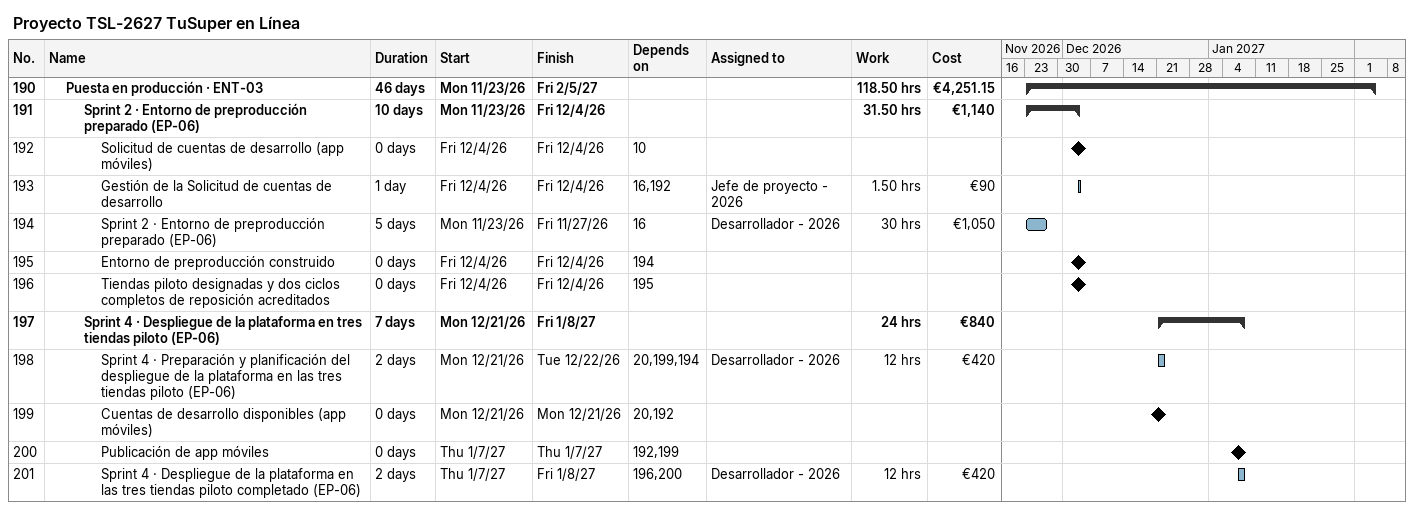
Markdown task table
Proyecto TSL-2627 TuSuper en Línea

| ID | Level | Task | Duration | Start | Finish | Predecessors | Resources | Work (h) | Cost (€) |
|---|---|---|---|---|---|---|---|---|---|
| 190 | 2 | **Puesta en producción · ENT-03** | 46d | 2026-11-23 | 2027-02-05 |  |  | 118.50 | 4251.15 |
| 191 | 3 | **Sprint 2 · Entorno de preproducción preparado (EP-06)** | 10d | 2026-11-23 | 2026-12-04 |  |  | 31.50 | 1140 |
| 192 | 4 | Solicitud de cuentas de desarrollo (app móviles) | 0d | 2026-12-04 | 2026-12-04 | 10 |  |  |  |
| 193 | 4 | Gestión de la Solicitud de cuentas de desarrollo | 1d | 2026-12-04 | 2026-12-04 | 16, 192 | Jefe de proyecto - 2026 | 1.50 | 90 |
| 194 | 4 | Sprint 2 · Entorno de preproducción preparado (EP-06) | 5d | 2026-11-23 | 2026-11-27 | 16 | Desarrollador - 2026 | 30 | 1050 |
| 195 | 4 | Entorno de preproducción construido | 0d | 2026-12-04 | 2026-12-04 | 194 |  |  |  |
| 196 | 4 | Tiendas piloto designadas y dos ciclos completos de reposición acreditados | 0d | 2026-12-04 | 2026-12-04 | 195 |  |  |  |
| 197 | 3 | **Sprint 4 · Despliegue de la plataforma en tres tiendas piloto (EP-06)** | 7d | 2026-12-21 | 2027-01-08 |  |  | 24 | 840 |
| 198 | 4 | Sprint 4 · Preparación y planificación del despliegue de la plataforma en las tres tiendas piloto (EP-06) | 2d | 2026-12-21 | 2026-12-22 | 20, 199, 194 | Desarrollador - 2026 | 12 | 420 |
| 199 | 4 | Cuentas de desarrollo disponibles (app móviles) | 0d | 2026-12-21 | 2026-12-21 | 20, 192 |  |  |  |
| 200 | 4 | Publicación de app móviles | 0d | 2027-01-07 | 2027-01-07 | 192, 199 |  |  |  |
| 201 | 4 | Sprint 4 · Despliegue de la plataforma en las tres tiendas piloto completado (EP-06) | 2d | 2027-01-07 | 2027-01-08 | 196, 200 | Desarrollador - 2026 | 12 | 420 |
